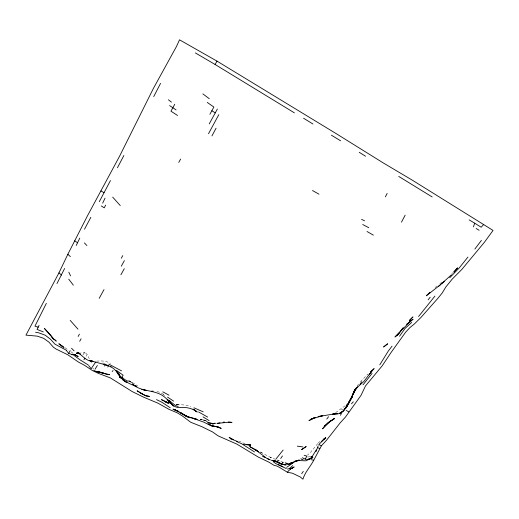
<?xml version="1.0" encoding="UTF-8"?>
<svg xmlns="http://www.w3.org/2000/svg" width="519" height="519" viewBox="0 0 519 519"><rect width="100%" height="100%" fill="white"/><g stroke="black" fill="none" stroke-linecap="round" stroke-linejoin="round"><path stroke-width="0.39" stroke-dasharray="2.6 1.95" d="M84.344 353.154L84.681 352.154L80.847 352.278M82.852 355.028L84.681 352.154L87.244 354.555L89.229 358.681M86.057 356.196L86.926 354.808M357.014 386.207L359.583 382.782M317.758 443.557L310.797 452.055L307.423 455.176M360.433 381.64L367.965 373.998M451.828 273.708L452.789 272.747M346.063 404.924L347.036 404.061M318.212 442.979L319.989 441.468M435.052 287.617L438.068 285.145M439.891 283.731L441.714 282.31M345.096 405.787L335.527 412.735M301.279 459.899L303.362 458.854M300.313 459.004L301.734 458.426M303.907 458.939L301.533 459.646L302.953 459.276M307.546 457.07L309.94 456.662M96.515 361.146C101.27 360.783 106.427 360.634 110.534 363.449M288.149 463.35L286.65 463.402L282.07 462.182L287.954 463.415M341.32 409.407L342.845 409.361M176.817 404.762C181.553 404.762 186.6 404.567 190.856 406.974M176.09 404.762L179.289 404.865L176.473 404.528M200.334 419.456L204.674 420.163L207.451 421.506L203.416 419.994L200.535 419.657L204.674 420.163L203.416 419.994L207.451 421.506M200.418 419.456L201.8 419.586M287.753 463.253L284.743 462.89L277.483 460.152M176.609 404.638L178.153 404.917L176.778 404.651M102.522 362.976L105.921 363.631M156.959 391.508L160.092 392.396L163.018 394.083L164.62 395.789M275.654 459.399L270.295 457.226L272.099 458.238L260.129 451.991M128.271 380.751L131.43 381.861L134.946 384.138M238.662 441.033L245.104 443.771M128.232 380.978L133.013 383.398L129.653 381.076L133.013 383.398M276.945 459.925L280.176 461.242M259.967 451.919L262.16 452.886M212.232 424.166L213.581 424.925M64.979 347.736L68.826 350.241M136.108 384.916L137.859 386.084M129.14 380.648L131.884 382.626M70.973 351.765L73.633 353.731M92.771 368.224L93.829 369.074M163.018 394.083L164.517 395.699"/><path stroke-width="0.78" d="M315.987 451.627L318.225 445.756M473.412 226.874L474.729 223.183L469.157 219.881M43.285 331.894L37.083 329.429L39.035 325.4M313.768 460.184C310.453 466.62 305.088 472.043 302.921 479.186L300.216 476.929L292.444 473.224L287.377 472.238L279.43 467.366L276.796 465.997L274.214 465.433L268.894 462.15L258.3 457.09L236.949 444.16L218.032 435.83L212.693 432.022L201.794 426.65L190.681 422.239L182.714 416.186L177.303 412.845L168.883 409.277L157.88 403.146L143.594 397.171L132.261 391.598L110.32 377.89L98.357 373.362L92.538 370.592L84.35 365.181L78.609 362.171L67.807 354.782L56.071 349.053L53.386 347.185L48.87 342.092L43.596 338.297L37.232 336.13L25.95 335.144L58.945 272.877L67.866 254.239L87.471 215.813L119.539 156.284L153.481 88.256L176.415 46.6L179.529 39.814L216.974 61.112L336.195 133.636L383.256 162.927L412.144 180.074L493.05 230.417L484.435 242.243L461.8 269.471L452.237 279.073L445.86 286.968L442.227 292.976L438.023 298.153L420.961 317.44L414.415 323.927L409.835 327.671L405.709 332.095L391.021 352.57L382.244 365.785L365.538 385.87L361.003 395.374L345.505 417.01L340.133 422.907L326.542 440.209L321.397 445.815L313.768 460.184L311.303 459.73M102.665 203.169L105.039 198.154M79.79 238.091L76.228 245.468M353.458 392.915L347.548 405.229L343.85 410.101L347.548 405.229L350.753 398.89L345.732 407.668L349.229 402.082L356.553 387.687M340.496 415.343L342.002 412.118M354.983 389.737L352.304 395.42L355.028 389.639L353.75 392.293M153.721 96.618L160.566 83.345M56.967 283.562L64.622 268.498M405.151 215.171L401.472 222.158M99.324 201.657L110.463 180.554M123.885 155.486L117.45 167.741M105.642 205.115L104.248 207.853L101.257 205.939M385.37 196.87L387.161 193.418M46.353 303.33L34.935 326.166L38.224 327.178M355.528 388.971L353.887 392.079L355.976 388.167M334.457 413.384L332.809 414.227L334.969 413.429L332.64 414.097C344.084 415.797 347.691 404.638 352.375 396.827L348.891 401.953M90.851 217.279L84.493 229.229M218.823 114.66L208.495 133.746M216.079 128.212L211.927 135.926M209.235 123.898L217.364 109.042M209.897 114.29L213.886 107.057L207.237 102.412M294.409 112.87L215.113 64.492L216.974 61.112M104.021 289.589L99.187 298.347M174.728 104.267L170.965 111.202L177.556 115.471M121.303 258.254L122.769 255.614M78.135 336.494L79.42 334.171M178.75 162.441L180.625 159.061M70.195 350.662L68.664 353.374L66.393 350.487M124.391 260.622L121.277 266.208M120.908 274.759L124.294 268.68M302.408 457.758L305.211 459.094L306.878 456.091L304.153 455.28M354.094 392.111L356.242 388.251M79.686 341.314L81.094 338.79M104.507 366.038L105.214 364.831M345.823 408.174L349.209 402.394M379.772 364.857L388.309 351.032L392.04 346.154M97.351 365.506L95.035 369.223M83.929 359.79L84.908 358.162M316.175 449.973L312.516 456.019L310.317 458.465L307.884 459.581L305.211 459.094M107.744 367.024L108.549 365.759M399.546 336.234L405.079 328.397L411.703 322.416M95.671 362.08L91.389 368.399M301.695 473.698L303.291 471.382M280.688 458.485L282.466 455.954M363.015 384.839L372.091 373.388M359.926 384.32L361.801 381.679M370.994 372.149L364.033 381.296L355.904 388.614L357.76 386.915L354.042 391.216L355.787 389.049M481.424 240.394L474.879 249.029M369.152 374.737L372.506 370.157L370.579 372.428L374.141 368.613L370.585 371.941M68.664 353.374L71.946 354.503M453.917 272.293L457.609 267.856L453.781 271.807M326.749 419.067L328.553 416.712M401.012 330.525L403.269 327.612M283.147 450.064L275.952 459.017M402.744 328.28L398.624 333.704L396.51 335.903L399.896 332.205L394.978 336.993L411.522 320.165L409.277 322.325L412.949 319.269L409.277 322.325M428.117 299.826L430.18 297.238M418.574 316.493L434.922 296.083M449.694 277.769L459.153 268.025L467.924 257.074M287.377 472.238L289.005 470.318L290.724 469.267M112.182 371.559L113.071 370.521M483.598 224.513L481.171 227.244L474.729 223.183M429.927 292.288L426.326 295.778L440.903 284.38M351.473 403.814L353.316 401.81M292.742 465.608L289.291 468.651L287.481 469.053M451.478 274.804L438.257 286.624M321.689 441.221L325.543 437.718L323.739 439.301L325.848 437.913L323.188 439.574M441.929 283.497L444.569 281.259M291.873 463.681L286.611 467.398M330.253 421.227L324.206 426.346L330.253 421.227L334.307 418.645L328.17 422.849L322.487 428.85L328.319 422.55L334.307 418.645M406.442 324.375L410.613 321.229M324.038 439.359L318.828 444.536L321.397 445.815M91.428 362.028L92.226 361.496L90.325 360.316M342.378 411.586L343.948 410.529L339.718 413.312L341.852 411.937M297.309 460.593L288.59 463.934L292.995 462.546C286.871 466.925 279.962 463.986 274.09 460.898L275.991 461.378L271.294 460.249M291.795 468.183L294.189 466.957L290.011 468.929L292.463 468.222L289.602 468.618M313.813 418.029L308.954 420.598L314.67 417.659M308.409 459.613L305.989 460.82L296.693 460.496L299.301 460.47L294.811 461.274L297.342 460.677M308.857 459.49L312.931 457.499L310.719 458.848L308.863 458.634M315.241 417.399L310.952 419.177L322.792 415.68L318.056 416.601L337.259 413.442L334.054 413.766M299.093 460.061L291.146 463.259L293.67 462.611L289.998 463.298M297.964 460.45L299.197 459.996M77.869 353.121L76.384 353.536L78.551 353.16M220.004 422.862L216.936 423.407L229.054 422.174L232.012 422.388L228.276 422.103M71.752 354.762L75.664 354.574L71.888 354.412M78.369 352.862L76.806 352.914L79.731 353.413M310.751 456.655L312.373 456.649M151.736 391.086L153.15 391.196M243.45 444.238L250.671 445.049L247.407 444.511M246.246 444.673L250.671 445.049M302.882 446.93L297.303 446.145M196.124 418.917L188.54 416.913M35.564 332.225L39.042 332.913L45.276 335.255L50.46 339.199L55.02 344.214L66.542 350.338M208.223 424.114L211.084 425.58L215.398 426.462L212.433 426.015L208.93 424.425M121.92 378.053L119.383 377.469L122.296 378.306M92.895 361.289L89.365 360.458L107.777 365.428L103.897 364.383M217.675 426.936L219.809 427.494L211.084 425.58M89.677 360.491L92.603 361.295C86.05 361.354 82.45 355.268 77.325 352.278L80.341 354.049L77.065 352.589L79.783 353.348M317.33 447.592L319.834 448.448M215.547 426.384L221.224 428.383L217.74 426.968M99.369 371.838L105.844 374.056L109.522 374.712L96.677 371.494L103.502 373.219L96.923 371.721L93.848 370.436M89.599 360.53L92.226 361.496M122.426 378.273L120.006 377.3L121.414 377.897M237.825 441.578L230.404 438.75M286.345 468.605L275.829 463.623L273.143 461.625M203.214 411.833L193.898 407.778M107.362 365.331L111.053 366.875L110.651 366.661L113.674 368.626L119.156 374.134L116.113 370.689C120.032 379.395 128.024 383.515 136.516 386.46L132.767 384.417C142.122 392.598 156.135 389.205 165.269 397.658C169.81 401.447 173.333 408.369 180.203 407.493C186.185 407.013 192.413 408.245 197.214 412.021L194.262 409.867M240.641 443.317L236.294 441.377M156.498 399.611L162.097 402.361L170.2 407.752M267.843 458.79L270.483 459.938M178.199 406.572L175.059 405.203L169.162 400.486M142.751 394.265L146.371 395.861L149.472 396.425L145.599 395.705L146.371 395.861L143.426 394.68L137.198 390.865L143.426 394.68L139.981 392.526M278.45 464.693L282.913 466.659M75.19 355.152L78.2 356.508L75.819 355.243M231.863 438.789L229.139 437.543L233.31 439.625M178.977 411.658L172.983 409.115L178.906 411.606M178.607 411.489L173.969 409.387L187.177 416.699L197.11 419.475L194.184 418.729L203.714 422.096L209.507 424.983M262.543 456.35L265.196 457.602M269.432 459.607L266.61 458.232L255.672 449.876L258.436 451.79L249.665 446.535L256.95 450.466M108.776 364.124L121.556 370.871M187.878 416.686L183.038 414.013M361.568 219.342L364.552 220.822M207.678 417.094L198.569 411.95M209.086 420.611L203.072 416.913M368.814 227.737L362.703 224.506M162.797 391.851L169.025 395.193M346.179 410.445L348.813 411.846M127.901 381.238L124.742 379.551L121.861 377.066L123.146 375.243L117.164 370.864M319.003 194.197L312.47 190.512M61.56 345.797L63.279 346.75L62.124 345.998M367.037 231.506L373.388 235.159M215.113 64.492L195.352 52.919M100.907 190.901L104.027 192.718M331.401 135.193L340.62 140.818M180.294 412.358L181.669 413.176M398.748 176.428L432.178 196.961M241.173 443.408L254.537 451.965M303.583 118.248L312.951 124.015M476.176 228.496L479.121 230.293M359.213 152.281L365.538 156.251M211.849 110.768L215.288 112.876M176.103 109.911L169.583 105.578M173.586 401.103L167.527 397.106M74.671 240.855L77.597 242.775M210.266 424.97L212.959 426.761M61.573 345.635L58.855 343.74L64.038 347.879M72.537 354.289L79.952 359.771L88.256 364.993M209.28 98.701L202.858 93.881M168.39 99.778L171.439 102.133M193.081 409.011L195.987 411.256L194.833 410.218M53.58 339.063L51.362 336.286L53.58 339.063L56.253 341.126L54.437 339.212M90.163 360.426L91.818 361.775M58.945 272.877L61.514 275.083M169.947 402.523L173.748 406.001L169.947 402.523L167.261 399.247L170.874 403.367M49.389 333.607L44.485 328.54L53.47 338.907M67.866 254.239L70.383 256.639M169.927 401.849L168.279 400.253L169.136 401.219M120.278 205.589L112.675 197.123M77.954 329.15L70.208 320.398M71.518 348.268L74.074 350.825M84.376 242.886L86.894 245.545M49.843 334.119L51.212 335.663M73.341 285.165L68.729 279.157M88.717 365.597L91.02 368.568M68.806 272.17L70.552 275.868M412.89 317.012L409.316 320.56L412.89 317.012M387.609 343.857L383.664 346.926L387.609 343.857M306.087 446.6L301.688 449.545L306.087 446.6M224.519 422.207L223.034 422.291L224.532 422.213M212.232 423.426L210.792 423.491L215.34 423.309L212.232 423.426L207.756 422.732L212.232 423.426M277.905 461.676L273.169 460.632L277.905 461.676M146.144 390.424L142.011 389.425L146.144 390.424M285.275 464.998L277.782 462.273L282.537 464.544L280.578 463.629L285.275 464.998M168.96 403.166L161.461 399.636L167.968 403.088L165.126 401.654L168.96 403.166M190.071 417.756L186.094 416.186L180.56 412.774L187.177 416.699L186.094 416.186L190.071 417.756M126.766 382.548L123.237 380.103L118.235 373.466L121.011 377.683L120.616 377.086L123.704 380.622L123.237 380.103L126.766 382.548"/></g></svg>
